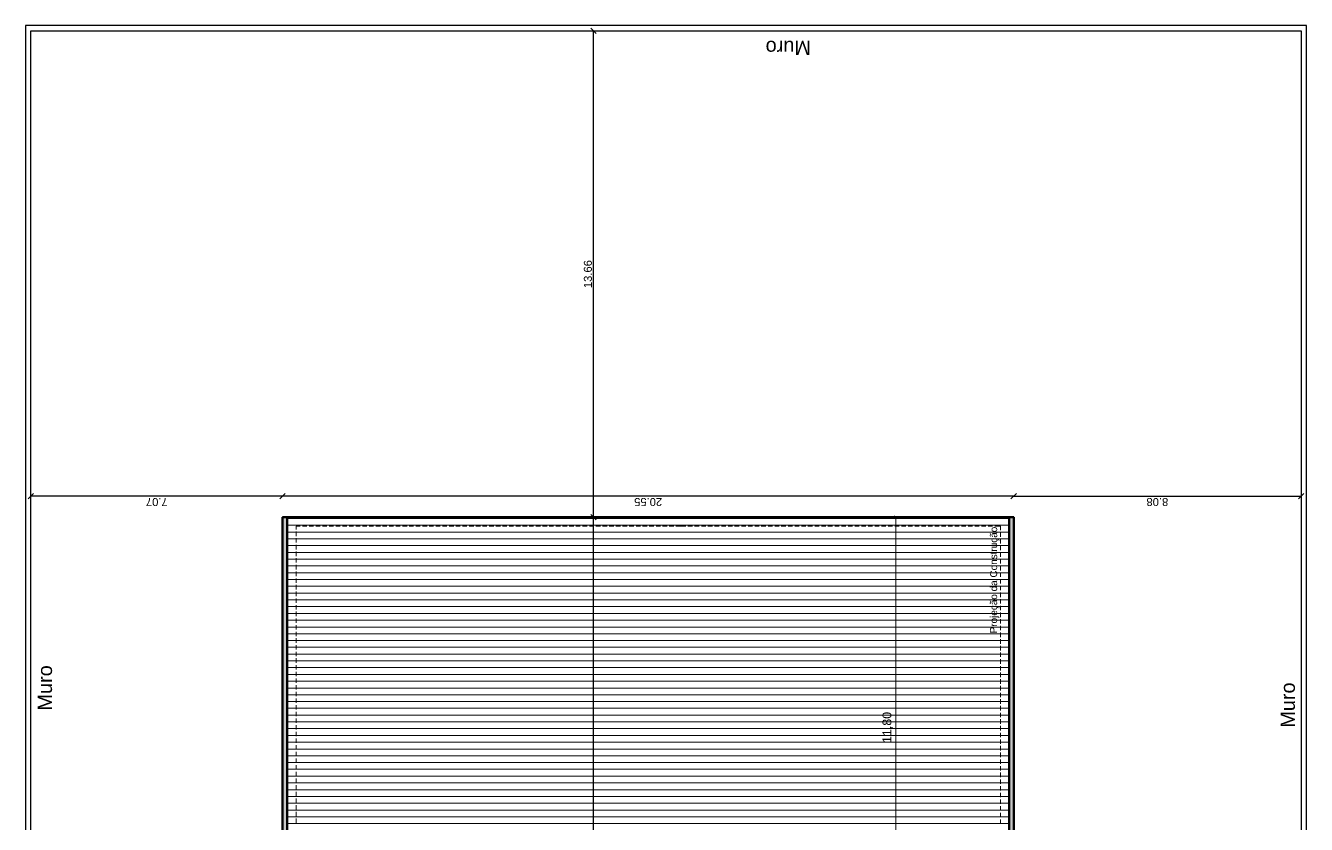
# Model space of a CAD drawing. Extents: x 3377 to 3790, y 1673 to 1846.
# Drawn here: x 3507.81 to 3543.81, y 1823.29 to 1845.73 of the extents above; entities that cross this region are included whole.
import ezdxf

# ---------------------------------------------------------------- set-up
doc = ezdxf.new("R2010")
doc.units = 0
doc.header["$LTSCALE"] = 2
doc.header["$PDMODE"] = 32
for name, color, linetype in [('F-VT-GREIDE', 6, 'Continuous'), ('LCL - COTAS', 30, 'Continuous'), ('PDF5_0', 7, 'Continuous'), ('PDF5_13-CORTE', 7, 'Continuous'), ('PDF5_A-PROJEÇÃO', 7, 'Continuous'), ('PDF5_COTAS', 7, 'Continuous'), ('PDF5_Text', 7, 'Continuous')]:
    doc.layers.add(name, color=color, linetype=linetype)
doc.layers.add('PDF5_19-COBERTA', color=7, linetype='Continuous', true_color=0xb8b8b8)
doc.styles.add('Annotative', font='arial.ttf')
doc.styles.add('PDF Arial', font='arial.ttf')
doc.styles.add('ROMANS', font='arial.ttf')
doc.dimstyles.new('1-150', dxfattribs={"dimscale": 1.5, "dimtxt": 0.15, "dimasz": 0.1, "dimexe": 0.05, "dimexo": 0.1, "dimgap": 0.03, "dimtad": 1, "dimzin": 5, "dimdsep": 46, "dimtxsty": 'ROMANS', "dimblk": 'OBLIQUE', "dimcen": 0, "dimse1": 1, "dimse2": 1, "dimclrd": 256, "dimclre": 256, "dimclrt": 2, "dimadec": 0, "dimazin": 0, "dimtfac": 1, "dimtofl": 0, "dimtmove": 2, "dimatfit": 3, "dimldrblk": 'OBLIQUE', "dimfxl": 0.04, "dimtolj": 1, "dimtzin": 1, "dimarcsym": 0})

# ---------------------------------------------------------------- blocks, each defined once
blk = doc.blocks.new('_Oblique')
at = {"color": 0, "linetype": 'ByBlock', "lineweight": -2}
blk.add_line((-0.5, -0.5), (0.5, 0.5), dxfattribs=at)
blk = doc.blocks.new('*D947')
at = {"layer": 'Defpoints', "color": 0, "transparency": 16777216}
for p in [(3415.691, 1705.473), (3416.278, 1705.473), (3415.691, 1684.925)]:
    blk.add_point(p, dxfattribs=at)
at = {"layer": 'LCL - COTAS', "lineweight": -2, "transparency": 16777216}
blk.add_line((3416.278, 1684.925), (3416.278, 1705.473), dxfattribs=at)
at = {"layer": 'LCL - COTAS', "lineweight": -2, "transparency": 16777216, "xscale": 0.15, "yscale": 0.15, "zscale": 0.15}
for p, rotation in [((3416.278, 1705.473), 90), ((3416.278, 1684.925), 270)]:
    blk.add_blockref('_Oblique', p, dxfattribs=dict(at, rotation=rotation))
at = {"layer": 'LCL - COTAS', "color": 2, "transparency": 16777216, "insert": (3416.118, 1695.199), "char_height": 0.225, "attachment_point": 5, "rotation": 90, "style": 'Annotative'}
blk.add_mtext('\\A1;20.55', dxfattribs=at)
blk = doc.blocks.new('*D954')
at = {"layer": 'Defpoints', "color": 0, "transparency": 16777216}
for p in [(3387.943, 1696.732), (3415.691, 1696.732), (3415.691, 1696.732)]:
    blk.add_point(p, dxfattribs=at)
at = {"layer": 'LCL - COTAS', "lineweight": -2, "transparency": 16777216}
blk.add_line((3387.943, 1696.732), (3415.691, 1696.732), dxfattribs=at)
at = {"layer": 'LCL - COTAS', "lineweight": -2, "transparency": 16777216, "xscale": 0.15, "yscale": 0.15, "zscale": 0.15, "rotation": 180}
blk.add_blockref('_Oblique', (3387.943, 1696.732), dxfattribs=at)
at = {"layer": 'LCL - COTAS', "lineweight": -2, "transparency": 16777216, "xscale": 0.15, "yscale": 0.15, "zscale": 0.15}
blk.add_blockref('_Oblique', (3415.691, 1696.732), dxfattribs=at)
at = {"layer": 'LCL - COTAS', "color": 2, "transparency": 16777216, "insert": (3401.817, 1696.892), "char_height": 0.225, "attachment_point": 5, "style": 'Annotative'}
blk.add_mtext('\\A1;27.75', dxfattribs=at)
blk = doc.blocks.new('*D964')
at = {"layer": 'Defpoints', "color": 0, "transparency": 16777216}
for p in [(3415.691, 1696.732), (3429.352, 1696.732), (3429.352, 1696.732)]:
    blk.add_point(p, dxfattribs=at)
at = {"layer": 'LCL - COTAS', "lineweight": -2, "transparency": 16777216}
blk.add_line((3415.691, 1696.732), (3429.352, 1696.732), dxfattribs=at)
at = {"layer": 'LCL - COTAS', "lineweight": -2, "transparency": 16777216, "xscale": 0.15, "yscale": 0.15, "zscale": 0.15, "rotation": 180}
blk.add_blockref('_Oblique', (3415.691, 1696.732), dxfattribs=at)
at = {"layer": 'LCL - COTAS', "lineweight": -2, "transparency": 16777216, "xscale": 0.15, "yscale": 0.15, "zscale": 0.15}
blk.add_blockref('_Oblique', (3429.352, 1696.732), dxfattribs=at)
at = {"layer": 'LCL - COTAS', "color": 2, "transparency": 16777216, "insert": (3422.521, 1696.892), "char_height": 0.225, "attachment_point": 5, "style": 'Annotative'}
blk.add_mtext('\\A1;13.66', dxfattribs=at)
blk = doc.blocks.new('*D967')
at = {"layer": 'Defpoints', "color": 0, "transparency": 16777216}
for p in [(3416.096, 1712.547), (3416.278, 1712.547), (3415.691, 1705.473)]:
    blk.add_point(p, dxfattribs=at)
at = {"layer": 'LCL - COTAS', "lineweight": -2, "transparency": 16777216}
blk.add_line((3416.278, 1705.473), (3416.278, 1712.547), dxfattribs=at)
at = {"layer": 'LCL - COTAS', "lineweight": -2, "transparency": 16777216, "xscale": 0.15, "yscale": 0.15, "zscale": 0.15}
for p, rotation in [((3416.278, 1712.547), 90), ((3416.278, 1705.473), 270)]:
    blk.add_blockref('_Oblique', p, dxfattribs=dict(at, rotation=rotation))
at = {"layer": 'LCL - COTAS', "color": 2, "transparency": 16777216, "insert": (3416.118, 1709.01), "char_height": 0.225, "attachment_point": 5, "rotation": 90, "style": 'Annotative'}
blk.add_mtext('\\A1;7.07', dxfattribs=at)
blk = doc.blocks.new('*D968')
at = {"layer": 'Defpoints', "color": 0, "transparency": 16777216}
for p in [(3415.691, 1684.925), (3416.096, 1676.847), (3416.278, 1676.847)]:
    blk.add_point(p, dxfattribs=at)
at = {"layer": 'LCL - COTAS', "lineweight": -2, "transparency": 16777216}
blk.add_line((3416.278, 1684.925), (3416.278, 1676.847), dxfattribs=at)
at = {"layer": 'LCL - COTAS', "lineweight": -2, "transparency": 16777216, "xscale": 0.15, "yscale": 0.15, "zscale": 0.15}
for p, rotation in [((3416.278, 1684.925), 90), ((3416.278, 1676.847), 270)]:
    blk.add_blockref('_Oblique', p, dxfattribs=dict(at, rotation=rotation))
at = {"layer": 'LCL - COTAS', "color": 2, "transparency": 16777216, "insert": (3416.118, 1680.886), "char_height": 0.225, "attachment_point": 5, "rotation": 90, "style": 'Annotative'}
blk.add_mtext('\\A1;8.08', dxfattribs=at)
blk = doc.blocks.new('A$C477fa223')
at = {"true_color": 0x00adad}
h = blk.add_hatch(color=134, dxfattribs=at)
h.dxf.hatch_style = 1
h.paths.add_polyline_path([(46.189, 29.569), (18.441, 29.569), (18.441, 29.442), (46.189, 29.442)])
h = blk.add_hatch(color=134, dxfattribs=at)
h.dxf.hatch_style = 1
h.paths.add_polyline_path([(46.189, 9.144), (18.441, 9.144), (18.441, 9.021), (46.189, 9.021)])
for points in [[(18.441, 29.442), (18.441, 29.569), (46.189, 29.569), (46.189, 29.442), (18.441, 29.442)], [(18.441, 9.021), (18.441, 9.144), (46.189, 9.144), (46.189, 9.021), (18.441, 9.021)]]:
    blk.add_lwpolyline(points)
at = {"layer": 'F-VT-GREIDE'}
blk.add_lwpolyline([(34.541, 0.793), (60, 0.793), (60, 36.793), (0, 36.793), (0, 0.793), (30.541, 0.793), (30.541, 0.943), (0.15, 0.943), (0.15, 36.643), (59.85, 36.643), (59.85, 0.943), (34.541, 0.943)], close=True, dxfattribs=at)
at = {"layer": 'PDF5_0', "transparency": 33554559}
for points in [[(46.134, 12.288), (46.147, 12.28), (46.235, 12.39)], [(46.147, 12.28), (46.235, 12.39), (46.244, 12.382)]]:
    blk.add_solid(points, dxfattribs=at)
at = {"layer": 'PDF5_13-CORTE', "lineweight": 50}
for points in [[(18.441, 29.442), (18.441, 29.569), (46.189, 29.569), (46.189, 29.442)], [(18.441, 9.144), (18.441, 9.021), (46.189, 9.021), (46.189, 9.144)]]:
    blk.add_lwpolyline(points, dxfattribs=at)
blk.add_lwpolyline([(18.441, 29.442), (46.189, 29.442), (46.189, 9.144), (18.441, 9.144)], close=True, dxfattribs=at)
at = {"layer": 'PDF5_19-COBERTA', "lineweight": 20}
for points in [[(37.58, 29.442), (37.58, 9.144)], [(37.771, 29.442), (37.771, 9.144)], [(37.961, 29.442), (37.961, 9.144)], [(38.152, 29.442), (38.152, 9.144)], [(38.342, 29.442), (38.342, 9.144)], [(38.532, 29.442), (38.532, 9.144)], [(38.723, 29.442), (38.723, 9.144)], [(38.913, 29.442), (38.913, 9.144)], [(39.104, 29.442), (39.104, 9.144)], [(39.294, 29.442), (39.294, 9.144)], [(39.485, 29.442), (39.485, 9.144)], [(39.675, 29.442), (39.675, 9.144)], [(39.866, 29.442), (39.866, 9.144)], [(40.056, 29.442), (40.056, 9.144)], [(40.247, 29.442), (40.247, 9.144)], [(40.437, 29.442), (40.437, 9.144)], [(40.627, 29.442), (40.627, 9.144)], [(40.818, 29.442), (40.818, 9.144)], [(41.008, 29.442), (41.008, 9.144)], [(41.199, 29.442), (41.199, 9.144)], [(41.389, 29.442), (41.389, 9.144)], [(41.58, 29.442), (41.58, 9.144)], [(41.77, 29.442), (41.77, 9.144)], [(41.961, 29.442), (41.961, 9.144)], [(42.151, 29.442), (42.151, 9.144)], [(42.342, 29.442), (42.342, 9.144)], [(42.532, 29.442), (42.532, 9.144)], [(42.723, 29.442), (42.723, 9.144)], [(42.913, 29.442), (42.913, 9.144)], [(43.103, 29.442), (43.103, 9.144)], [(43.294, 29.442), (43.294, 9.144)], [(43.484, 29.442), (43.484, 9.144)], [(43.675, 29.442), (43.675, 9.144)], [(43.865, 29.442), (43.865, 9.144)], [(44.056, 29.442), (44.056, 9.144)], [(44.246, 29.442), (44.246, 9.144)], [(44.437, 29.442), (44.437, 9.144)], [(44.627, 29.442), (44.627, 9.144)], [(44.818, 29.442), (44.818, 9.144)], [(45.008, 29.442), (45.008, 9.144)], [(45.198, 29.442), (45.198, 9.144)], [(45.389, 29.442), (45.389, 9.144)], [(45.579, 29.442), (45.579, 9.144)], [(45.77, 29.442), (45.77, 9.144)], [(45.96, 29.442), (45.96, 9.144)], [(46.151, 29.442), (46.151, 9.144)]]:
    blk.add_lwpolyline(points, dxfattribs=at)
at = {"layer": 'PDF5_A-PROJEÇÃO', "lineweight": 18}
for points in [[(37.597, 29.193), (37.72, 29.193)], [(37.783, 29.193), (37.91, 29.193)], [(37.974, 29.193), (38.097, 29.193)], [(38.16, 29.193), (38.283, 29.193)], [(38.346, 29.193), (38.473, 29.193)], [(38.532, 29.193), (38.659, 29.193)], [(38.723, 29.193), (38.846, 29.193)], [(38.909, 29.193), (39.036, 29.193)], [(39.095, 29.193), (39.222, 29.193)], [(39.286, 29.193), (39.409, 29.193)], [(39.472, 29.193), (39.595, 29.193)], [(39.658, 29.193), (39.785, 29.193)], [(39.849, 29.193), (39.971, 29.193)], [(40.035, 29.193), (40.158, 29.193)], [(40.221, 29.193), (40.348, 29.193)], [(40.407, 29.193), (40.534, 29.193)], [(40.598, 29.193), (40.721, 29.193)], [(40.784, 29.193), (40.911, 29.193)], [(40.97, 29.193), (41.097, 29.193)], [(41.161, 29.193), (41.284, 29.193)], [(41.347, 29.193), (41.47, 29.193)], [(41.533, 29.193), (41.66, 29.193)], [(41.724, 29.193), (41.846, 29.193)], [(41.91, 29.193), (42.033, 29.193)], [(42.096, 29.193), (42.223, 29.193)], [(42.282, 29.193), (42.409, 29.193)], [(42.473, 29.193), (42.596, 29.193)], [(42.659, 29.193), (42.786, 29.193)], [(42.845, 29.193), (42.972, 29.193)], [(43.036, 29.193), (43.158, 29.193)], [(43.222, 29.193), (43.345, 29.193)], [(43.408, 29.193), (43.535, 29.193)], [(43.599, 29.193), (43.721, 29.193)], [(43.785, 29.193), (43.908, 29.193)], [(43.971, 29.193), (44.098, 29.193)], [(44.157, 29.193), (44.284, 29.193)], [(44.348, 29.193), (44.47, 29.193)], [(44.534, 29.193), (44.661, 29.193)], [(44.72, 29.193), (44.847, 29.193)], [(44.911, 29.193), (45.033, 29.193)], [(45.097, 29.193), (45.22, 29.193)], [(45.283, 29.193), (45.41, 29.193)], [(45.474, 29.193), (45.596, 29.193)], [(45.66, 29.193), (45.783, 29.193)], [(45.846, 29.193), (45.939, 29.193), (45.939, 29.074)], [(45.939, 29.011), (45.939, 28.888)], [(45.939, 28.824), (45.939, 28.697)], [(45.939, 28.638), (45.939, 28.511)], [(45.939, 28.448), (45.939, 28.325)], [(45.939, 28.261), (45.939, 28.139)], [(45.939, 28.075), (45.939, 27.948)], [(45.939, 27.889), (45.939, 27.762)], [(45.939, 27.699), (45.939, 27.576)], [(45.939, 27.512), (45.939, 27.385)], [(45.939, 27.326), (45.939, 27.199)], [(45.939, 27.136), (45.939, 27.013)], [(45.939, 26.949), (45.939, 26.822)], [(45.939, 26.763), (45.939, 26.636)], [(45.939, 26.573), (45.939, 26.45)], [(45.939, 26.387), (45.939, 26.264)], [(45.939, 26.2), (45.939, 26.073)], [(45.939, 26.014), (45.939, 25.887)], [(45.939, 25.824), (45.939, 25.701)], [(45.939, 25.637), (45.939, 25.51)], [(45.939, 25.451), (45.939, 25.324)], [(45.939, 25.261), (45.939, 25.138)], [(45.939, 25.074), (45.939, 24.952)], [(45.939, 24.888), (45.939, 24.761)], [(45.939, 24.698), (45.939, 24.575)], [(45.939, 24.512), (45.939, 24.389)], [(45.939, 24.325), (45.939, 24.198)], [(45.939, 24.139), (45.939, 24.012)], [(45.939, 23.949), (45.939, 23.826)], [(45.939, 23.762), (45.939, 23.635)], [(45.939, 23.576), (45.939, 23.449)], [(45.939, 23.386), (45.939, 23.263)], [(45.939, 23.2), (45.939, 23.077)], [(45.939, 23.013), (45.939, 22.886)], [(45.939, 22.823), (45.939, 22.7)], [(45.939, 22.637), (45.939, 22.514)], [(45.939, 22.45), (45.939, 22.323)], [(45.939, 22.264), (45.939, 22.137)], [(45.939, 22.074), (45.939, 21.951)], [(45.939, 21.887), (45.939, 21.761)], [(45.939, 21.701), (45.939, 21.574)], [(45.939, 21.511), (45.939, 21.388)], [(45.939, 21.325), (45.939, 21.202)], [(45.939, 21.138), (45.939, 21.011)], [(45.939, 20.948), (45.939, 20.825)], [(45.939, 20.762), (45.939, 20.639)], [(45.939, 20.575), (45.939, 20.448)], [(45.939, 20.389), (45.939, 20.262)], [(45.939, 20.199), (45.939, 20.076)], [(45.939, 20.013), (45.939, 19.886)], [(45.939, 19.826), (45.939, 19.699)], [(45.939, 19.636), (45.939, 19.513)], [(45.939, 19.45), (45.939, 19.327)], [(45.939, 19.263), (45.939, 19.136)], [(45.939, 19.073), (45.939, 18.95)], [(45.939, 18.887), (45.939, 18.764)], [(45.939, 18.7), (45.939, 18.574)], [(45.939, 18.514), (45.939, 18.396), (45.939, 18.239)], [(45.939, 18.176), (45.939, 18.049)], [(45.939, 17.989), (45.939, 17.862)], [(45.939, 17.799), (45.939, 17.676)], [(45.939, 17.613), (45.939, 17.486)], [(45.939, 17.427), (45.939, 17.3)], [(45.939, 17.236), (45.939, 17.113)], [(45.939, 17.05), (45.939, 16.927)], [(45.939, 16.864), (45.939, 16.737)], [(45.939, 16.673), (45.939, 16.55)], [(45.939, 16.487), (45.939, 16.364)], [(45.939, 16.301), (45.939, 16.174)], [(45.939, 16.114), (45.939, 15.988)], [(45.939, 15.924), (45.939, 15.801)], [(45.939, 15.738), (45.939, 15.611)], [(45.939, 15.552), (45.939, 15.425)], [(45.939, 15.361), (45.939, 15.238)], [(45.939, 15.175), (45.939, 15.052)], [(45.939, 14.989), (45.939, 14.862)], [(45.939, 14.802), (45.939, 14.675)], [(45.939, 14.612), (45.939, 14.489)], [(45.939, 14.426), (45.939, 14.299)], [(45.939, 14.24), (45.939, 14.113)], [(45.939, 14.049), (45.939, 13.926)], [(45.939, 13.863), (45.939, 13.736)], [(45.939, 13.677), (45.939, 13.55)], [(45.939, 13.486), (45.939, 13.363)], [(45.939, 13.3), (45.939, 13.177)], [(45.939, 13.114), (45.939, 12.987)], [(45.939, 12.927), (45.939, 12.801)], [(45.939, 12.737), (45.939, 12.614)], [(45.939, 12.551), (45.939, 12.424)], [(45.939, 12.365), (45.939, 12.238)], [(45.939, 12.174), (45.939, 12.051)], [(45.939, 11.988), (45.939, 11.861)], [(45.939, 11.802), (45.939, 11.675)], [(45.939, 11.611), (45.939, 11.488)], [(45.939, 11.425), (45.939, 11.302)], [(45.939, 11.239), (45.939, 11.112)], [(45.939, 11.053), (45.939, 10.926)], [(45.939, 10.862), (45.939, 10.739)], [(45.939, 10.676), (45.939, 10.549)], [(45.939, 10.49), (45.939, 10.363)], [(45.939, 10.299), (45.939, 10.176)], [(45.939, 10.113), (45.939, 9.99)], [(45.939, 9.927), (45.939, 9.8)], [(45.939, 9.736), (45.939, 9.614)], [(37.699, 9.393), (37.572, 9.393)], [(37.885, 9.393), (37.758, 9.393)], [(38.071, 9.393), (37.948, 9.393)], [(38.257, 9.393), (38.135, 9.393)], [(38.448, 9.393), (38.321, 9.393)], [(38.634, 9.393), (38.511, 9.393)], [(38.82, 9.393), (38.698, 9.393)], [(39.011, 9.393), (38.884, 9.393)], [(39.197, 9.393), (39.07, 9.393)], [(39.383, 9.393), (39.26, 9.393)], [(39.574, 9.393), (39.447, 9.393)], [(39.76, 9.393), (39.633, 9.393)], [(39.946, 9.393), (39.823, 9.393)], [(40.132, 9.393), (40.01, 9.393)], [(40.323, 9.393), (40.196, 9.393)], [(40.509, 9.393), (40.386, 9.393)], [(40.695, 9.393), (40.572, 9.393)], [(40.886, 9.393), (40.759, 9.393)], [(41.072, 9.393), (40.945, 9.393)], [(41.258, 9.393), (41.135, 9.393)], [(41.449, 9.393), (41.322, 9.393)], [(41.635, 9.393), (41.508, 9.393)], [(41.821, 9.393), (41.698, 9.393)], [(42.007, 9.393), (41.885, 9.393)], [(42.198, 9.393), (42.071, 9.393)], [(42.384, 9.393), (42.261, 9.393)], [(42.57, 9.393), (42.447, 9.393)], [(42.761, 9.393), (42.634, 9.393)], [(42.947, 9.393), (42.82, 9.393)], [(43.133, 9.393), (43.01, 9.393)], [(43.324, 9.393), (43.197, 9.393)], [(43.51, 9.393), (43.383, 9.393)], [(43.696, 9.393), (43.573, 9.393)], [(43.882, 9.393), (43.759, 9.393)], [(44.073, 9.393), (43.946, 9.393)], [(44.259, 9.393), (44.136, 9.393)], [(44.445, 9.393), (44.322, 9.393)], [(44.636, 9.393), (44.509, 9.393)], [(44.822, 9.393), (44.695, 9.393)], [(45.008, 9.393), (44.885, 9.393)], [(45.198, 9.393), (45.071, 9.393)], [(45.385, 9.393), (45.258, 9.393)], [(45.571, 9.393), (45.448, 9.393)], [(45.757, 9.393), (45.634, 9.393)], [(45.939, 9.55), (45.939, 9.393), (45.821, 9.393)]]:
    blk.add_lwpolyline(points, dxfattribs=at)
at = {"layer": 'PDF5_COTAS', "lineweight": 13}
blk.add_lwpolyline([(46.189, 12.335), (34.389, 12.335), (28.692, 12.335), (18.441, 12.335)], dxfattribs=at)
at = {"layer": 'PDF5_Text', "attachment_point": 7, "style": 'PDF Arial'}
for s, insert, char_height in [('Muro', (40.755, 36.046), 0.4), ('11,80', (39.844, 12.412), 0.25), ('Projeção da Construção', (42.924, 9.424), 0.19998), ('Muro', (40.272, 1.112), 0.4)]:
    blk.add_mtext(s, dxfattribs=dict(at, insert=insert, char_height=char_height))
at = {"layer": 'PDF5_Text', "insert": (59.58, 14.72), "char_height": 0.4, "attachment_point": 7, "rotation": 90, "style": 'PDF Arial'}
blk.add_mtext('Muro', dxfattribs=at)
at = {"layer": 'LCL - COTAS'}
for base, p1, p2, picture, middle in [((46.776, 36.643), (46.189, 29.569), (46.594, 36.643), '*D967', (46.617, 33.106)), ((46.776, 29.569), (46.189, 9.021), (46.189, 29.569), '*D947', (46.617, 19.295)), ((46.776, 0.943), (46.189, 9.021), (46.594, 0.943), '*D968', (46.617, 4.982))]:
    dim = blk.add_linear_dim(base=base, p1=p1, p2=p2, angle=90, dimstyle='1-150', override={"dimtxsty": 'Annotative'}, dxfattribs=at)
    dim.commit()
    dim.dimension.update_dxf_attribs({"geometry": picture, "text_midpoint": middle, "insert": (-3369.502, -1675.904)})
dim = blk.add_linear_dim(base=(46.189, 20.828), p1=(18.441, 20.828), p2=(46.189, 20.828), dimstyle='1-150', override={"dimtxsty": 'Annotative'}, dxfattribs=at)
dim.commit()
dim.dimension.update_dxf_attribs({"geometry": '*D954', "text_midpoint": (32.315, 20.988), "insert": (-3369.502, -1675.904)})
dim = blk.add_aligned_dim(p1=(46.189, 20.828), p2=(59.85, 20.828), distance=0, dimstyle='1-150', override={"dimtxsty": 'Annotative'}, dxfattribs=at)
dim.commit()
dim.dimension.update_dxf_attribs({"geometry": '*D964', "text_midpoint": (53.019, 20.988), "insert": (-3369.502, -1675.904)})

msp = doc.modelspace()

# ---------------------------------------------------------------- block references
at = {"layer": 'F-VT-GREIDE', "rotation": 90}
msp.add_blockref('A$C477fa223', (3544.606, 1785.731), dxfattribs=at)

doc.saveas('drawing.dxf')
